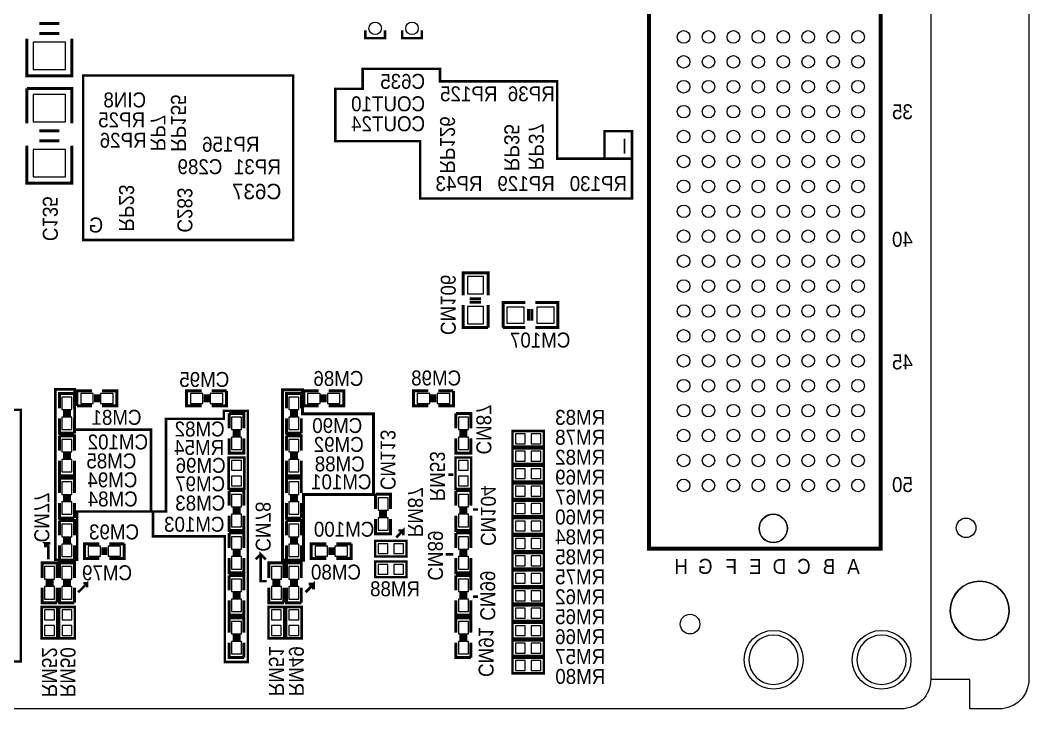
# Model space of a CAD drawing. Extents: x -5 to 120, y 0 to 85.
# Drawn here: x 68.6 to 120, y 0 to 35.1 of the extents above; entities that cross this region are included whole.
import ezdxf

# ---------------------------------------------------------------- set-up
doc = ezdxf.new("R2010")
doc.units = 0
for name, color, linetype in [('BG_DRILLHOLE', 1, 'CONTINUOUS'), ('BG_OUTLINE', 2, 'CONTINUOUS'), ('BG_SILKSCREEN_BOTTOM', 4, 'CONTINUOUS'), ('PG_SILKSCREEN_BOTTOM', 6, 'CONTINUOUS'), ('PIN_BOTTOM', 8, 'CONTINUOUS'), ('RD_SILKSCREEN_BOTTOM', 7, 'CONTINUOUS')]:
    doc.layers.add(name, color=color, linetype=linetype)

msp = doc.modelspace()

# ---------------------------------------------------------------- linework, layer by layer
at = {"layer": 'BG_DRILLHOLE'}
for points in [[(107.706414, 9.195054, 1), (106.258614, 9.195054, 1)], [(119.000016, 4.99999, 1), (116.000276, 4.99999, 1)], [(108.256832, 2.50063, 1), (105.742232, 2.50063, 1)], [(113.756694, 2.50063, 1), (111.242094, 2.50063, 1)]]:
    msp.add_lwpolyline(points, format="xyb", close=True, dxfattribs=at)
at = {"layer": 'BG_OUTLINE'}
for points in [[(0, 1.500124), (0, 83.49996, -0.414214), (1.500124, 85.000084), (113.4999, 85.000084, -0.414214), (115.000024, 83.49996), (115.000024, 1.500124, -0.414214), (113.4999, 0), (1.500124, 0, -0.414214), (0, 1.500124)], [(115.000024, 83.49996), (117.00002, 83.49996), (117.00002, 85.000084), (118.49989, 85.000084, -0.414214), (120.000014, 83.49996), (120.000014, 1.500124, -0.414214), (118.49989, 0), (117.00002, 0), (117.00002, 1.500124), (115.000024, 1.500124)]]:
    msp.add_lwpolyline(points, format="xyb", dxfattribs=at)
at = {"layer": 'BG_SILKSCREEN_BOTTOM'}
for points, const_width in [([(99.40544, 26.0096), (88.99144, 26.0096), (88.99144, 28.9306), (84.67344, 28.9306), (84.67344, 31.5976), (86.07044, 31.5976), (86.07044, 32.6136), (90.00744, 32.6136), (90.00744, 31.9786), (95.97644, 31.9786), (95.97644, 28.0416), (99.78644, 28.0416), (99.78644, 26.0096), (99.40544, 26.0096)], 0.127), ([(77.6732, 32.27832), (71.8312, 32.27832), (71.8312, 23.89632), (82.5246, 23.89632), (82.5246, 32.27832), (77.6732, 32.27832)], 0.127), ([(99.78644, 28.0416), (99.78644, 29.4386), (98.38944, 29.4386), (98.38944, 28.0416)], 0.127), ([(74.7268, 10.0584), (71.5264, 10.0584), (71.5264, 7.5946), (70.4088, 7.5946), (70.4088, 16.2814), (71.3994, 16.2814), (71.3994, 14.224), (75.2856, 14.224), (75.2856, 10.0584), (74.7268, 10.0584)], 0.127), ([(85.9536, 15.0368), (83.0072, 15.0368), (83.0072, 16.256), (81.9912, 16.256), (81.9912, 7.5692), (83.058, 7.5692), (83.058, 10.922), (86.614, 10.922), (86.614, 15.0368), (85.6488, 15.0368)], 0.1524), ([(68.6054, 15.24), (67.3608, 15.24), (67.3608, 14.7828), (64.389, 14.7828), (64.389, 8.8392), (67.4878, 8.8392), (67.4878, 2.413), (68.6562, 2.413), (68.6562, 15.24), (68.6054, 15.24)], 0.127), ([(80.1116, 15.1892), (78.994, 15.1892), (78.994, 14.7828), (76.0476, 14.7828), (76.0476, 10.0584), (75.3872, 10.0584), (75.3872, 8.7884), (79.0448, 8.7884), (79.0448, 2.3876), (80.2132, 2.3876), (80.2132, 15.1892), (79.9592, 15.1892)], 0.127), ([(90.678, 11.938), (90.424, 11.938)], 0.127), ([(91.694, 10.16), (91.948, 10.16)], 0.127), ([(87.7824, 8.7376), (88.138, 9.0932), (88.138, 8.8392)], 0.127), ([(88.138, 9.0932), (87.884, 9.0932)], 0.127), ([(70.0532, 7.62), (70.0532, 8.2804), (69.9008, 8.4328), (70.1548, 8.4328)], 0.127), ([(69.9008, 8.4328), (69.9008, 8.2296)], 0.127), ([(80.8736, 7.874), (80.6196, 7.62)], 0.127), ([(81.1784, 6.5024), (80.8736, 6.5024), (80.8736, 7.874), (81.1276, 7.62)], 0.127), ([(90.678, 7.874), (90.297, 7.874)], 0.127), ([(71.5772, 5.9436), (72.0344, 6.4008), (72.0344, 6.1976)], 0.127), ([(72.0344, 6.4008), (71.8312, 6.4008)], 0.127), ([(83.1596, 5.9436), (83.566, 6.35), (83.566, 6.096)], 0.1524), ([(83.566, 6.35), (83.312, 6.35)], 0.1524), ([(91.694, 5.715), (91.948, 5.715)], 0.127)]:
    msp.add_lwpolyline(points, dxfattribs=dict(at, const_width=const_width))
at = {"layer": 'PG_SILKSCREEN_BOTTOM'}
for points, const_width in [([(112.447578, 8.160004), (112.447578, 76.84008), (100.657406, 76.84008), (100.657406, 8.160004), (112.447578, 8.160004)], 0.199898), ([(69.596, 34.925), (70.612, 34.925)], 0.1524), ([(69.596, 34.417), (70.612, 34.417)], 0.1524), ([(87.200486, 34.579052), (87.200486, 34.179002), (86.200234, 34.179002), (86.200234, 34.579052)], 0.127), ([(89.080086, 34.579052), (89.080086, 34.179002), (88.079834, 34.179002), (88.079834, 34.579052)], 0.127), ([(68.961, 34.163), (68.961, 32.258), (71.247, 32.258), (71.247, 34.163)], 0.1524), ([(71.247, 29.845), (71.247, 31.623), (68.961, 31.623)], 0.1524), ([(68.961, 31.623), (68.961, 29.845)], 0.1524), ([(69.596, 29.464), (70.612, 29.464)], 0.1524), ([(68.961, 28.702), (68.961, 26.797), (71.247, 26.797), (71.247, 28.702)], 0.1524), ([(69.596, 28.956), (70.612, 28.956)], 0.1524), ([(92.456, 21.082), (92.456, 22.225), (91.186, 22.225), (91.186, 21.082)], 0.1524), ([(91.186, 20.574), (91.186, 19.431), (92.456, 19.431)], 0.1524), ([(92.1004, 20.9042), (91.5162, 20.9042)], 0.1524), ([(92.1004, 20.7264), (91.5162, 20.7264)], 0.1524), ([(92.456, 19.431), (92.456, 20.574)], 0.1524), ([(94.361, 20.701), (93.218, 20.701), (93.218, 19.431)], 0.1524), ([(94.869, 19.431), (96.012, 19.431), (96.012, 20.701), (94.869, 20.701)], 0.1524), ([(94.5134, 19.7866), (94.5134, 20.3708)], 0.1524), ([(94.6912, 19.7866), (94.6912, 20.3708)], 0.1524), ([(93.218, 19.431), (94.361, 19.431)], 0.1524), ([(71.385684, 15.31239), (71.385684, 16.07439), (70.623684, 16.07439), (70.623684, 15.31239)], 0.1524), ([(72.274684, 16.20139), (71.512684, 16.20139), (71.512684, 15.43939)], 0.1524), ([(72.452484, 15.61719), (72.452484, 16.02359)], 0.1524), ([(72.604884, 15.61719), (72.604884, 16.02359)], 0.1524), ([(72.782684, 15.43939), (73.544684, 15.43939), (73.544684, 16.20139), (72.782684, 16.20139)], 0.1524), ([(77.862684, 16.20139), (77.100684, 16.20139), (77.100684, 15.43939), (77.862684, 15.43939)], 0.1524), ([(78.040484, 16.02359), (78.040484, 15.61719)], 0.1524), ([(78.192884, 16.02359), (78.192884, 15.61719)], 0.1524), ([(78.370684, 15.43939), (79.132684, 15.43939), (79.132684, 16.20139)], 0.1524), ([(79.132684, 16.20139), (78.370684, 16.20139)], 0.1524), ([(82.942684, 15.31239), (82.942684, 16.07439), (82.180684, 16.07439), (82.180684, 15.31239)], 0.1524), ([(83.831684, 16.20139), (83.069684, 16.20139), (83.069684, 15.43939)], 0.1524), ([(84.009484, 15.61719), (84.009484, 16.02359)], 0.1524), ([(84.161884, 15.61719), (84.161884, 16.02359)], 0.1524), ([(84.339684, 15.43939), (85.101684, 15.43939), (85.101684, 16.20139), (84.339684, 16.20139)], 0.1524), ([(89.419684, 16.20139), (88.657684, 16.20139), (88.657684, 15.43939), (89.419684, 15.43939)], 0.1524), ([(89.597484, 16.02359), (89.597484, 15.61719)], 0.1524), ([(89.749884, 16.02359), (89.749884, 15.61719)], 0.1524), ([(89.927684, 15.43939), (90.689684, 15.43939), (90.689684, 16.20139)], 0.1524), ([(90.689684, 16.20139), (89.927684, 16.20139)], 0.1524), ([(71.512684, 15.43939), (72.274684, 15.43939)], 0.1524), ([(83.069684, 15.43939), (83.831684, 15.43939)], 0.1524), ([(71.207884, 15.13459), (70.801484, 15.13459)], 0.1524), ([(71.207884, 14.98219), (70.801484, 14.98219)], 0.1524), ([(80.021684, 14.29639), (80.021684, 15.05839), (79.259684, 15.05839)], 0.1524), ([(79.259684, 15.05839), (79.259684, 14.29639)], 0.1524), ([(82.764884, 15.13459), (82.358484, 15.13459)], 0.1524), ([(82.764884, 14.98219), (82.358484, 14.98219)], 0.1524), ([(91.578684, 14.29639), (91.578684, 15.05839), (90.816684, 15.05839)], 0.1524), ([(90.816684, 15.05839), (90.816684, 14.29639)], 0.1524), ([(70.623684, 14.80439), (70.623684, 14.04239), (71.385684, 14.04239)], 0.1524), ([(71.385684, 14.04239), (71.385684, 14.80439)], 0.1524), ([(82.180684, 14.80439), (82.180684, 14.04239), (82.942684, 14.04239)], 0.1524), ([(82.942684, 14.04239), (82.942684, 14.80439)], 0.1524), ([(71.385684, 13.15339), (71.385684, 13.91539), (70.623684, 13.91539)], 0.1524), ([(70.623684, 13.91539), (70.623684, 13.15339)], 0.1524), ([(79.437484, 14.11859), (79.843884, 14.11859)], 0.1524), ([(79.437484, 13.96619), (79.843884, 13.96619)], 0.1524), ([(82.942684, 13.15339), (82.942684, 13.91539), (82.180684, 13.91539)], 0.1524), ([(82.180684, 13.91539), (82.180684, 13.15339)], 0.1524), ([(90.994484, 14.11859), (91.400884, 14.11859)], 0.1524), ([(90.994484, 13.96619), (91.400884, 13.96619)], 0.1524), ([(95.295466, 14.162532), (95.295466, 13.364972), (93.695266, 13.364972), (93.695266, 14.162532), (95.295466, 14.162532)], 0.127), ([(79.259684, 13.78839), (79.259684, 13.02639), (80.021684, 13.02639), (80.021684, 13.78839)], 0.1524), ([(90.816684, 13.78839), (90.816684, 13.02639), (91.578684, 13.02639), (91.578684, 13.78839)], 0.1524), ([(70.801484, 12.97559), (71.207884, 12.97559)], 0.1524), ([(70.801484, 12.82319), (71.207884, 12.82319)], 0.1524), ([(80.039464, 11.21029), (79.241904, 11.21029), (79.241904, 12.81049), (80.039464, 12.81049), (80.039464, 11.21029)], 0.127), ([(82.358484, 12.97559), (82.764884, 12.97559)], 0.1524), ([(82.358484, 12.82319), (82.764884, 12.82319)], 0.1524), ([(91.596464, 11.21029), (90.798904, 11.21029), (90.798904, 12.81049), (91.596464, 12.81049), (91.596464, 11.21029)], 0.127), ([(95.295466, 13.273532), (95.295466, 12.475972), (93.695266, 12.475972), (93.695266, 13.273532), (95.295466, 13.273532)], 0.127), ([(70.623684, 12.64539), (70.623684, 11.88339), (71.385684, 11.88339), (71.385684, 12.64539)], 0.1524), ([(82.180684, 12.64539), (82.180684, 11.88339), (82.942684, 11.88339), (82.942684, 12.64539)], 0.1524), ([(95.295466, 12.384532), (95.295466, 11.586972), (93.695266, 11.586972), (93.695266, 12.384532), (95.295466, 12.384532)], 0.127), ([(71.385684, 10.99439), (71.385684, 11.75639), (70.623684, 11.75639), (70.623684, 10.99439)], 0.1524), ([(82.942684, 10.99439), (82.942684, 11.75639), (82.180684, 11.75639), (82.180684, 10.99439)], 0.1524), ([(95.295466, 11.495532), (95.295466, 10.697972), (93.695266, 10.697972), (93.695266, 11.495532), (95.295466, 11.495532)], 0.127), ([(71.207884, 10.81659), (70.801484, 10.81659)], 0.1524), ([(80.021684, 10.35939), (80.021684, 11.12139), (79.259684, 11.12139)], 0.1524), ([(79.259684, 11.12139), (79.259684, 10.35939)], 0.1524), ([(82.764884, 10.81659), (82.358484, 10.81659)], 0.1524), ([(87.48522, 10.181082), (87.48522, 10.943082), (86.72322, 10.943082)], 0.1524), ([(86.72322, 10.943082), (86.72322, 10.181082)], 0.1524), ([(91.578684, 10.35939), (91.578684, 11.12139), (90.816684, 11.12139)], 0.1524), ([(90.816684, 11.12139), (90.816684, 10.35939)], 0.1524), ([(70.623684, 10.48639), (70.623684, 9.72439), (71.385684, 9.72439)], 0.1524), ([(71.207884, 10.66419), (70.801484, 10.66419)], 0.1524), ([(71.385684, 9.72439), (71.385684, 10.48639)], 0.1524), ([(82.180684, 10.48639), (82.180684, 9.72439), (82.942684, 9.72439)], 0.1524), ([(82.764884, 10.66419), (82.358484, 10.66419)], 0.1524), ([(82.942684, 9.72439), (82.942684, 10.48639)], 0.1524), ([(95.295466, 10.606532), (95.295466, 9.808972), (93.695266, 9.808972), (93.695266, 10.606532), (95.295466, 10.606532)], 0.127), ([(79.259684, 9.85139), (79.259684, 9.08939), (80.021684, 9.08939), (80.021684, 9.85139)], 0.1524), ([(79.437484, 10.18159), (79.843884, 10.18159)], 0.1524), ([(79.437484, 10.02919), (79.843884, 10.02919)], 0.1524), ([(86.90102, 10.003282), (87.30742, 10.003282)], 0.1524), ([(86.90102, 9.850882), (87.30742, 9.850882)], 0.1524), ([(90.816684, 9.85139), (90.816684, 9.08939), (91.578684, 9.08939), (91.578684, 9.85139)], 0.1524), ([(90.994484, 10.18159), (91.400884, 10.18159)], 0.1524), ([(90.994484, 10.02919), (91.400884, 10.02919)], 0.1524), ([(95.295466, 9.717532), (95.295466, 8.919972), (93.695266, 8.919972), (93.695266, 9.717532), (95.295466, 9.717532)], 0.127), ([(71.385684, 8.83539), (71.385684, 9.59739), (70.623684, 9.59739)], 0.1524), ([(70.623684, 9.59739), (70.623684, 8.83539)], 0.1524), ([(82.942684, 8.83539), (82.942684, 9.59739), (82.180684, 9.59739)], 0.1524), ([(82.180684, 9.59739), (82.180684, 8.83539)], 0.1524), ([(86.72322, 9.673082), (86.72322, 8.911082), (87.48522, 8.911082), (87.48522, 9.673082)], 0.1524), ([(80.021684, 8.20039), (80.021684, 8.96239), (79.259684, 8.96239)], 0.1524), ([(79.259684, 8.96239), (79.259684, 8.20039)], 0.1524), ([(91.578684, 8.20039), (91.578684, 8.96239), (90.816684, 8.96239)], 0.1524), ([(90.816684, 8.96239), (90.816684, 8.20039)], 0.1524), ([(95.295466, 8.828532), (95.295466, 8.030972), (93.695266, 8.030972), (93.695266, 8.828532), (95.295466, 8.828532)], 0.127), ([(70.623684, 8.32739), (70.623684, 7.56539), (71.385684, 7.56539), (71.385684, 8.32739)], 0.1524), ([(70.801484, 8.65759), (71.207884, 8.65759)], 0.1524), ([(70.801484, 8.50519), (71.207884, 8.50519)], 0.1524), ([(72.655684, 8.416544), (71.893684, 8.416544), (71.893684, 7.654544), (72.655684, 7.654544)], 0.1524), ([(72.833484, 8.238744), (72.833484, 7.832344)], 0.1524), ([(72.985884, 8.238744), (72.985884, 7.832344)], 0.1524), ([(73.163684, 7.654544), (73.925684, 7.654544), (73.925684, 8.416544)], 0.1524), ([(73.925684, 8.416544), (73.163684, 8.416544)], 0.1524), ([(82.180684, 8.32739), (82.180684, 7.56539), (82.942684, 7.56539), (82.942684, 8.32739)], 0.1524), ([(82.358484, 8.65759), (82.764884, 8.65759)], 0.1524), ([(82.358484, 8.50519), (82.764884, 8.50519)], 0.1524), ([(84.212684, 8.416544), (83.450684, 8.416544), (83.450684, 7.654544), (84.212684, 7.654544)], 0.1524), ([(84.390484, 8.238744), (84.390484, 7.832344)], 0.1524), ([(84.542884, 8.238744), (84.542884, 7.832344)], 0.1524), ([(84.720684, 7.654544), (85.482684, 7.654544), (85.482684, 8.416544)], 0.1524), ([(85.482684, 8.416544), (84.720684, 8.416544)], 0.1524), ([(86.7029, 7.763764), (86.7029, 8.561324), (88.3031, 8.561324), (88.3031, 7.763764), (86.7029, 7.763764)], 0.127), ([(79.259684, 7.69239), (79.259684, 6.93039), (80.021684, 6.93039), (80.021684, 7.69239)], 0.1524), ([(79.437484, 8.02259), (79.843884, 8.02259)], 0.1524), ([(79.437484, 7.87019), (79.843884, 7.87019)], 0.1524), ([(90.816684, 7.69239), (90.816684, 6.93039), (91.578684, 6.93039), (91.578684, 7.69239)], 0.1524), ([(90.994484, 8.02259), (91.400884, 8.02259)], 0.1524), ([(90.994484, 7.87019), (91.400884, 7.87019)], 0.1524), ([(95.295466, 7.939532), (95.295466, 7.141972), (93.695266, 7.141972), (93.695266, 7.939532), (95.295466, 7.939532)], 0.127), ([(70.496684, 6.67639), (70.496684, 7.43839), (69.734684, 7.43839), (69.734684, 6.67639)], 0.1524), ([(71.385684, 6.67639), (71.385684, 7.43839), (70.623684, 7.43839), (70.623684, 6.67639)], 0.1524), ([(82.053684, 6.67639), (82.053684, 7.43839), (81.291684, 7.43839), (81.291684, 6.67639)], 0.1524), ([(82.942684, 6.67639), (82.942684, 7.43839), (82.180684, 7.43839), (82.180684, 6.67639)], 0.1524), ([(86.7029, 6.709918), (86.7029, 7.507478), (88.3031, 7.507478), (88.3031, 6.709918), (86.7029, 6.709918)], 0.127), ([(80.021684, 6.04139), (80.021684, 6.80339), (79.259684, 6.80339)], 0.1524), ([(79.259684, 6.80339), (79.259684, 6.04139)], 0.1524), ([(91.578684, 6.04139), (91.578684, 6.80339), (90.816684, 6.80339)], 0.1524), ([(90.816684, 6.80339), (90.816684, 6.04139)], 0.1524), ([(95.295466, 7.050532), (95.295466, 6.252972), (93.695266, 6.252972), (93.695266, 7.050532), (95.295466, 7.050532)], 0.127), ([(69.734684, 6.16839), (69.734684, 5.40639), (70.496684, 5.40639)], 0.1524), ([(70.318884, 6.49859), (69.912484, 6.49859)], 0.1524), ([(70.318884, 6.34619), (69.912484, 6.34619)], 0.1524), ([(70.496684, 5.40639), (70.496684, 6.16839)], 0.1524), ([(70.623684, 6.16839), (70.623684, 5.40639), (71.385684, 5.40639)], 0.1524), ([(71.207884, 6.49859), (70.801484, 6.49859)], 0.1524), ([(71.207884, 6.34619), (70.801484, 6.34619)], 0.1524), ([(71.385684, 5.40639), (71.385684, 6.16839)], 0.1524), ([(81.291684, 6.16839), (81.291684, 5.40639), (82.053684, 5.40639)], 0.1524), ([(81.875884, 6.49859), (81.469484, 6.49859)], 0.1524), ([(81.875884, 6.34619), (81.469484, 6.34619)], 0.1524), ([(82.053684, 5.40639), (82.053684, 6.16839)], 0.1524), ([(82.180684, 6.16839), (82.180684, 5.40639), (82.942684, 5.40639)], 0.1524), ([(82.764884, 6.49859), (82.358484, 6.49859)], 0.1524), ([(82.764884, 6.34619), (82.358484, 6.34619)], 0.1524), ([(82.942684, 5.40639), (82.942684, 6.16839)], 0.1524), ([(95.295466, 6.161532), (95.295466, 5.363972), (93.695266, 5.363972), (93.695266, 6.161532), (95.295466, 6.161532)], 0.127), ([(79.437484, 5.86359), (79.843884, 5.86359)], 0.1524), ([(79.437484, 5.71119), (79.843884, 5.71119)], 0.1524), ([(90.994484, 5.86359), (91.400884, 5.86359)], 0.1524), ([(90.994484, 5.71119), (91.400884, 5.71119)], 0.1524), ([(70.514464, 3.59029), (69.716904, 3.59029), (69.716904, 5.19049), (70.514464, 5.19049), (70.514464, 3.59029)], 0.127), ([(71.403464, 3.59029), (70.605904, 3.59029), (70.605904, 5.19049), (71.403464, 5.19049), (71.403464, 3.59029)], 0.127), ([(79.259684, 5.53339), (79.259684, 4.77139), (80.021684, 4.77139), (80.021684, 5.53339)], 0.1524), ([(82.071464, 3.59029), (81.273904, 3.59029), (81.273904, 5.19049), (82.071464, 5.19049), (82.071464, 3.59029)], 0.127), ([(82.960464, 3.59029), (82.162904, 3.59029), (82.162904, 5.19049), (82.960464, 5.19049), (82.960464, 3.59029)], 0.127), ([(90.816684, 5.53339), (90.816684, 4.77139), (91.578684, 4.77139), (91.578684, 5.53339)], 0.1524), ([(95.295466, 5.272532), (95.295466, 4.474972), (93.695266, 4.474972), (93.695266, 5.272532), (95.295466, 5.272532)], 0.127), ([(80.021684, 3.88239), (80.021684, 4.64439), (79.259684, 4.64439), (79.259684, 3.88239)], 0.1524), ([(91.578684, 3.88239), (91.578684, 4.64439), (90.816684, 4.64439), (90.816684, 3.88239)], 0.1524), ([(95.295466, 4.383532), (95.295466, 3.585972), (93.695266, 3.585972), (93.695266, 4.383532), (95.295466, 4.383532)], 0.127), ([(79.843884, 3.70459), (79.437484, 3.70459)], 0.1524), ([(79.843884, 3.55219), (79.437484, 3.55219)], 0.1524), ([(91.400884, 3.70459), (90.994484, 3.70459)], 0.1524), ([(91.400884, 3.55219), (90.994484, 3.55219)], 0.1524), ([(79.259684, 3.37439), (79.259684, 2.61239), (80.021684, 2.61239)], 0.1524), ([(80.021684, 2.61239), (80.021684, 3.37439)], 0.1524), ([(90.816684, 3.37439), (90.816684, 2.61239), (91.578684, 2.61239)], 0.1524), ([(91.578684, 2.61239), (91.578684, 3.37439)], 0.1524), ([(95.295466, 3.494532), (95.295466, 2.696972), (93.695266, 2.696972), (93.695266, 3.494532), (95.295466, 3.494532)], 0.127), ([(95.295466, 2.605532), (95.295466, 1.807972), (93.695266, 1.807972), (93.695266, 2.605532), (95.295466, 2.605532)], 0.127)]:
    msp.add_lwpolyline(points, dxfattribs=dict(at, const_width=const_width))
at = {"layer": 'PIN_BOTTOM'}
for points in [[(70.9295, 33.9725), (69.2785, 33.9725), (69.2785, 32.5755), (70.9295, 32.5755)], [(70.9295, 31.3055), (69.2785, 31.3055), (69.2785, 29.9085), (70.9295, 29.9085)], [(70.9295, 28.5115), (69.2785, 28.5115), (69.2785, 27.1145), (70.9295, 27.1145)], [(91.4146, 21.1455), (92.2274, 21.1455), (92.2274, 22.0345), (91.4146, 22.0345)], [(91.4146, 19.6215), (92.2274, 19.6215), (92.2274, 20.5105), (91.4146, 20.5105)], [(93.4085, 20.4724), (93.4085, 19.6596), (94.2975, 19.6596), (94.2975, 20.4724)], [(94.9325, 20.4724), (94.9325, 19.6596), (95.8215, 19.6596), (95.8215, 20.4724)], [(71.703184, 16.07439), (71.703184, 15.56639), (72.338184, 15.56639), (72.338184, 16.07439)], [(72.719184, 16.07439), (72.719184, 15.56639), (73.354184, 15.56639), (73.354184, 16.07439)], [(77.926184, 15.56639), (77.926184, 16.07439), (77.291184, 16.07439), (77.291184, 15.56639)], [(78.942184, 15.56639), (78.942184, 16.07439), (78.307184, 16.07439), (78.307184, 15.56639)], [(83.260184, 16.07439), (83.260184, 15.56639), (83.895184, 15.56639), (83.895184, 16.07439)], [(84.276184, 16.07439), (84.276184, 15.56639), (84.911184, 15.56639), (84.911184, 16.07439)], [(89.483184, 15.56639), (89.483184, 16.07439), (88.848184, 16.07439), (88.848184, 15.56639)], [(90.499184, 15.56639), (90.499184, 16.07439), (89.864184, 16.07439), (89.864184, 15.56639)], [(70.750684, 15.24889), (71.258684, 15.24889), (71.258684, 15.88389), (70.750684, 15.88389)], [(82.307684, 15.24889), (82.815684, 15.24889), (82.815684, 15.88389), (82.307684, 15.88389)], [(70.750684, 14.23289), (71.258684, 14.23289), (71.258684, 14.86789), (70.750684, 14.86789)], [(79.894684, 14.86789), (79.386684, 14.86789), (79.386684, 14.23289), (79.894684, 14.23289)], [(82.307684, 14.23289), (82.815684, 14.23289), (82.815684, 14.86789), (82.307684, 14.86789)], [(91.451684, 14.86789), (90.943684, 14.86789), (90.943684, 14.23289), (91.451684, 14.23289)], [(93.846396, 14.013942), (93.846396, 13.513562), (94.346776, 13.513562), (94.346776, 14.013942)], [(94.643956, 14.013942), (94.643956, 13.513562), (95.144336, 13.513562), (95.144336, 14.013942)], [(71.258684, 13.72489), (70.750684, 13.72489), (70.750684, 13.08989), (71.258684, 13.08989)], [(79.894684, 13.85189), (79.386684, 13.85189), (79.386684, 13.21689), (79.894684, 13.21689)], [(82.815684, 13.72489), (82.307684, 13.72489), (82.307684, 13.08989), (82.815684, 13.08989)], [(91.451684, 13.85189), (90.943684, 13.85189), (90.943684, 13.21689), (91.451684, 13.21689)], [(93.846396, 13.124942), (93.846396, 12.624562), (94.346776, 12.624562), (94.346776, 13.124942)], [(94.643956, 13.124942), (94.643956, 12.624562), (95.144336, 12.624562), (95.144336, 13.124942)], [(71.258684, 12.70889), (70.750684, 12.70889), (70.750684, 12.07389), (71.258684, 12.07389)], [(79.890874, 12.65936), (79.390494, 12.65936), (79.390494, 12.15898), (79.890874, 12.15898)], [(82.815684, 12.70889), (82.307684, 12.70889), (82.307684, 12.07389), (82.815684, 12.07389)], [(91.447874, 12.65936), (90.947494, 12.65936), (90.947494, 12.15898), (91.447874, 12.15898)], [(79.890874, 11.8618), (79.390494, 11.8618), (79.390494, 11.36142), (79.890874, 11.36142)], [(91.447874, 11.8618), (90.947494, 11.8618), (90.947494, 11.36142), (91.447874, 11.36142)], [(93.846396, 12.235942), (93.846396, 11.735562), (94.346776, 11.735562), (94.346776, 12.235942)], [(94.643956, 12.235942), (94.643956, 11.735562), (95.144336, 11.735562), (95.144336, 12.235942)], [(70.750684, 10.93089), (71.258684, 10.93089), (71.258684, 11.56589), (70.750684, 11.56589)], [(82.307684, 10.93089), (82.815684, 10.93089), (82.815684, 11.56589), (82.307684, 11.56589)], [(93.846396, 11.346942), (93.846396, 10.846562), (94.346776, 10.846562), (94.346776, 11.346942)], [(94.643956, 11.346942), (94.643956, 10.846562), (95.144336, 10.846562), (95.144336, 11.346942)], [(79.894684, 10.93089), (79.386684, 10.93089), (79.386684, 10.29589), (79.894684, 10.29589)], [(91.451684, 10.93089), (90.943684, 10.93089), (90.943684, 10.29589), (91.451684, 10.29589)], [(70.750684, 9.91489), (71.258684, 9.91489), (71.258684, 10.54989), (70.750684, 10.54989)], [(82.307684, 9.91489), (82.815684, 9.91489), (82.815684, 10.54989), (82.307684, 10.54989)], [(87.35822, 10.752582), (86.85022, 10.752582), (86.85022, 10.117582), (87.35822, 10.117582)], [(93.846396, 10.457942), (93.846396, 9.957562), (94.346776, 9.957562), (94.346776, 10.457942)], [(94.643956, 10.457942), (94.643956, 9.957562), (95.144336, 9.957562), (95.144336, 10.457942)], [(79.894684, 9.91489), (79.386684, 9.91489), (79.386684, 9.27989), (79.894684, 9.27989)], [(91.451684, 9.91489), (90.943684, 9.91489), (90.943684, 9.27989), (91.451684, 9.27989)], [(71.258684, 9.40689), (70.750684, 9.40689), (70.750684, 8.77189), (71.258684, 8.77189)], [(82.815684, 9.40689), (82.307684, 9.40689), (82.307684, 8.77189), (82.815684, 8.77189)], [(87.35822, 9.736582), (86.85022, 9.736582), (86.85022, 9.101582), (87.35822, 9.101582)], [(93.846396, 9.568942), (93.846396, 9.068562), (94.346776, 9.068562), (94.346776, 9.568942)], [(94.643956, 9.568942), (94.643956, 9.068562), (95.144336, 9.068562), (95.144336, 9.568942)], [(79.894684, 8.77189), (79.386684, 8.77189), (79.386684, 8.13689), (79.894684, 8.13689)], [(91.451684, 8.77189), (90.943684, 8.77189), (90.943684, 8.13689), (91.451684, 8.13689)], [(71.258684, 8.39089), (70.750684, 8.39089), (70.750684, 7.75589), (71.258684, 7.75589)], [(72.719184, 7.781544), (72.719184, 8.289544), (72.084184, 8.289544), (72.084184, 7.781544)], [(73.735184, 7.781544), (73.735184, 8.289544), (73.100184, 8.289544), (73.100184, 7.781544)], [(82.815684, 8.39089), (82.307684, 8.39089), (82.307684, 7.75589), (82.815684, 7.75589)], [(84.276184, 7.781544), (84.276184, 8.289544), (83.641184, 8.289544), (83.641184, 7.781544)], [(85.292184, 7.781544), (85.292184, 8.289544), (84.657184, 8.289544), (84.657184, 7.781544)], [(87.35441, 7.912354), (87.35441, 8.412734), (86.85403, 8.412734), (86.85403, 7.912354)], [(88.15197, 7.912354), (88.15197, 8.412734), (87.65159, 8.412734), (87.65159, 7.912354)], [(93.846396, 8.679942), (93.846396, 8.179562), (94.346776, 8.179562), (94.346776, 8.679942)], [(94.643956, 8.679942), (94.643956, 8.179562), (95.144336, 8.179562), (95.144336, 8.679942)], [(79.894684, 7.75589), (79.386684, 7.75589), (79.386684, 7.12089), (79.894684, 7.12089)], [(91.451684, 7.75589), (90.943684, 7.75589), (90.943684, 7.12089), (91.451684, 7.12089)], [(93.846396, 7.790942), (93.846396, 7.290562), (94.346776, 7.290562), (94.346776, 7.790942)], [(94.643956, 7.790942), (94.643956, 7.290562), (95.144336, 7.290562), (95.144336, 7.790942)], [(69.861684, 6.61289), (70.369684, 6.61289), (70.369684, 7.24789), (69.861684, 7.24789)], [(70.750684, 6.61289), (71.258684, 6.61289), (71.258684, 7.24789), (70.750684, 7.24789)], [(81.418684, 6.61289), (81.926684, 6.61289), (81.926684, 7.24789), (81.418684, 7.24789)], [(82.307684, 6.61289), (82.815684, 6.61289), (82.815684, 7.24789), (82.307684, 7.24789)], [(87.35441, 6.858508), (87.35441, 7.358888), (86.85403, 7.358888), (86.85403, 6.858508)], [(88.15197, 6.858508), (88.15197, 7.358888), (87.65159, 7.358888), (87.65159, 6.858508)], [(93.846396, 6.901942), (93.846396, 6.401562), (94.346776, 6.401562), (94.346776, 6.901942)], [(94.643956, 6.901942), (94.643956, 6.401562), (95.144336, 6.401562), (95.144336, 6.901942)], [(69.861684, 5.59689), (70.369684, 5.59689), (70.369684, 6.23189), (69.861684, 6.23189)], [(70.750684, 5.59689), (71.258684, 5.59689), (71.258684, 6.23189), (70.750684, 6.23189)], [(79.894684, 6.61289), (79.386684, 6.61289), (79.386684, 5.97789), (79.894684, 5.97789)], [(81.418684, 5.59689), (81.926684, 5.59689), (81.926684, 6.23189), (81.418684, 6.23189)], [(82.307684, 5.59689), (82.815684, 5.59689), (82.815684, 6.23189), (82.307684, 6.23189)], [(91.451684, 6.61289), (90.943684, 6.61289), (90.943684, 5.97789), (91.451684, 5.97789)], [(93.846396, 6.012942), (93.846396, 5.512562), (94.346776, 5.512562), (94.346776, 6.012942)], [(94.643956, 6.012942), (94.643956, 5.512562), (95.144336, 5.512562), (95.144336, 6.012942)], [(79.894684, 5.59689), (79.386684, 5.59689), (79.386684, 4.96189), (79.894684, 4.96189)], [(91.451684, 5.59689), (90.943684, 5.59689), (90.943684, 4.96189), (91.451684, 4.96189)], [(70.365874, 5.03936), (69.865494, 5.03936), (69.865494, 4.53898), (70.365874, 4.53898)], [(71.254874, 5.03936), (70.754494, 5.03936), (70.754494, 4.53898), (71.254874, 4.53898)], [(81.922874, 5.03936), (81.422494, 5.03936), (81.422494, 4.53898), (81.922874, 4.53898)], [(82.811874, 5.03936), (82.311494, 5.03936), (82.311494, 4.53898), (82.811874, 4.53898)], [(93.846396, 5.123942), (93.846396, 4.623562), (94.346776, 4.623562), (94.346776, 5.123942)], [(94.643956, 5.123942), (94.643956, 4.623562), (95.144336, 4.623562), (95.144336, 5.123942)], [(70.365874, 4.2418), (69.865494, 4.2418), (69.865494, 3.74142), (70.365874, 3.74142)], [(71.254874, 4.2418), (70.754494, 4.2418), (70.754494, 3.74142), (71.254874, 3.74142)], [(79.386684, 3.81889), (79.894684, 3.81889), (79.894684, 4.45389), (79.386684, 4.45389)], [(81.922874, 4.2418), (81.422494, 4.2418), (81.422494, 3.74142), (81.922874, 3.74142)], [(82.811874, 4.2418), (82.311494, 4.2418), (82.311494, 3.74142), (82.811874, 3.74142)], [(90.943684, 3.81889), (91.451684, 3.81889), (91.451684, 4.45389), (90.943684, 4.45389)], [(93.846396, 4.234942), (93.846396, 3.734562), (94.346776, 3.734562), (94.346776, 4.234942)], [(94.643956, 4.234942), (94.643956, 3.734562), (95.144336, 3.734562), (95.144336, 4.234942)], [(79.386684, 2.80289), (79.894684, 2.80289), (79.894684, 3.43789), (79.386684, 3.43789)], [(90.943684, 2.80289), (91.451684, 2.80289), (91.451684, 3.43789), (90.943684, 3.43789)], [(93.846396, 3.345942), (93.846396, 2.845562), (94.346776, 2.845562), (94.346776, 3.345942)], [(94.643956, 3.345942), (94.643956, 2.845562), (95.144336, 2.845562), (95.144336, 3.345942)], [(93.846396, 2.456942), (93.846396, 1.956562), (94.346776, 1.956562), (94.346776, 2.456942)], [(94.643956, 2.456942), (94.643956, 1.956562), (95.144336, 1.956562), (95.144336, 2.456942)]]:
    msp.add_lwpolyline(points, close=True, dxfattribs=at)
for centre, radius in [((86.70036, 34.678874), 0.3175), ((88.57996, 34.678874), 0.3175), ((102.412546, 34.245042), 0.32004), ((103.682546, 34.245042), 0.32004), ((104.952546, 34.245042), 0.32004), ((106.222546, 34.245042), 0.32004), ((107.492546, 34.245042), 0.32004), ((108.762546, 34.245042), 0.32004), ((110.032546, 34.245042), 0.32004), ((111.302546, 34.245042), 0.32004), ((102.412546, 32.975042), 0.32004), ((103.682546, 32.975042), 0.32004), ((104.952546, 32.975042), 0.32004), ((106.222546, 32.975042), 0.32004), ((107.492546, 32.975042), 0.32004), ((108.762546, 32.975042), 0.32004), ((110.032546, 32.975042), 0.32004), ((111.302546, 32.975042), 0.32004), ((102.412546, 31.705042), 0.32004), ((103.682546, 31.705042), 0.32004), ((104.952546, 31.705042), 0.32004), ((106.222546, 31.705042), 0.32004), ((107.492546, 31.705042), 0.32004), ((108.762546, 31.705042), 0.32004), ((110.032546, 31.705042), 0.32004), ((111.302546, 31.705042), 0.32004), ((102.412546, 30.435042), 0.32004), ((103.682546, 30.435042), 0.32004), ((104.952546, 30.435042), 0.32004), ((106.222546, 30.435042), 0.32004), ((107.492546, 30.435042), 0.32004), ((108.762546, 30.435042), 0.32004), ((110.032546, 30.435042), 0.32004), ((111.302546, 30.435042), 0.32004), ((102.412546, 29.165042), 0.32004), ((103.682546, 29.165042), 0.32004), ((104.952546, 29.165042), 0.32004), ((106.222546, 29.165042), 0.32004), ((107.492546, 29.165042), 0.32004), ((108.762546, 29.165042), 0.32004), ((110.032546, 29.165042), 0.32004), ((111.302546, 29.165042), 0.32004), ((102.412546, 27.895042), 0.32004), ((103.682546, 27.895042), 0.32004), ((104.952546, 27.895042), 0.32004), ((106.222546, 27.895042), 0.32004), ((107.492546, 27.895042), 0.32004), ((108.762546, 27.895042), 0.32004), ((110.032546, 27.895042), 0.32004), ((111.302546, 27.895042), 0.32004), ((102.412546, 26.625042), 0.32004), ((103.682546, 26.625042), 0.32004), ((104.952546, 26.625042), 0.32004), ((106.222546, 26.625042), 0.32004), ((107.492546, 26.625042), 0.32004), ((108.762546, 26.625042), 0.32004), ((110.032546, 26.625042), 0.32004), ((111.302546, 26.625042), 0.32004), ((102.412546, 25.355042), 0.32004), ((103.682546, 25.355042), 0.32004), ((104.952546, 25.355042), 0.32004), ((106.222546, 25.355042), 0.32004), ((107.492546, 25.355042), 0.32004), ((108.762546, 25.355042), 0.32004), ((110.032546, 25.355042), 0.32004), ((111.302546, 25.355042), 0.32004), ((102.412546, 24.085042), 0.32004), ((103.682546, 24.085042), 0.32004), ((104.952546, 24.085042), 0.32004), ((106.222546, 24.085042), 0.32004), ((107.492546, 24.085042), 0.32004), ((108.762546, 24.085042), 0.32004), ((110.032546, 24.085042), 0.32004), ((111.302546, 24.085042), 0.32004), ((102.412546, 22.815042), 0.32004), ((103.682546, 22.815042), 0.32004), ((104.952546, 22.815042), 0.32004), ((106.222546, 22.815042), 0.32004), ((107.492546, 22.815042), 0.32004), ((108.762546, 22.815042), 0.32004), ((110.032546, 22.815042), 0.32004), ((111.302546, 22.815042), 0.32004), ((102.412546, 21.545042), 0.32004), ((103.682546, 21.545042), 0.32004), ((104.952546, 21.545042), 0.32004), ((106.222546, 21.545042), 0.32004), ((107.492546, 21.545042), 0.32004), ((108.762546, 21.545042), 0.32004), ((110.032546, 21.545042), 0.32004), ((111.302546, 21.545042), 0.32004), ((102.412546, 20.275042), 0.32004), ((103.682546, 20.275042), 0.32004), ((104.952546, 20.275042), 0.32004), ((106.222546, 20.275042), 0.32004), ((107.492546, 20.275042), 0.32004), ((108.762546, 20.275042), 0.32004), ((110.032546, 20.275042), 0.32004), ((111.302546, 20.275042), 0.32004), ((102.412546, 19.005042), 0.32004), ((103.682546, 19.005042), 0.32004), ((104.952546, 19.005042), 0.32004), ((106.222546, 19.005042), 0.32004), ((107.492546, 19.005042), 0.32004), ((108.762546, 19.005042), 0.32004), ((110.032546, 19.005042), 0.32004), ((111.302546, 19.005042), 0.32004), ((102.412546, 17.735042), 0.32004), ((103.682546, 17.735042), 0.32004), ((104.952546, 17.735042), 0.32004), ((106.222546, 17.735042), 0.32004), ((107.492546, 17.735042), 0.32004), ((108.762546, 17.735042), 0.32004), ((110.032546, 17.735042), 0.32004), ((111.302546, 17.735042), 0.32004), ((102.412546, 16.465042), 0.32004), ((103.682546, 16.465042), 0.32004), ((104.952546, 16.465042), 0.32004), ((106.222546, 16.465042), 0.32004), ((107.492546, 16.465042), 0.32004), ((108.762546, 16.465042), 0.32004), ((110.032546, 16.465042), 0.32004), ((111.302546, 16.465042), 0.32004), ((102.412546, 15.195042), 0.32004), ((103.682546, 15.195042), 0.32004), ((104.952546, 15.195042), 0.32004), ((106.222546, 15.195042), 0.32004), ((107.492546, 15.195042), 0.32004), ((108.762546, 15.195042), 0.32004), ((110.032546, 15.195042), 0.32004), ((111.302546, 15.195042), 0.32004), ((102.412546, 13.925042), 0.32004), ((103.682546, 13.925042), 0.32004), ((104.952546, 13.925042), 0.32004), ((106.222546, 13.925042), 0.32004), ((107.492546, 13.925042), 0.32004), ((108.762546, 13.925042), 0.32004), ((110.032546, 13.925042), 0.32004), ((111.302546, 13.925042), 0.32004), ((102.412546, 12.655042), 0.32004), ((103.682546, 12.655042), 0.32004), ((104.952546, 12.655042), 0.32004), ((106.222546, 12.655042), 0.32004), ((107.492546, 12.655042), 0.32004), ((108.762546, 12.655042), 0.32004), ((110.032546, 12.655042), 0.32004), ((111.302546, 12.655042), 0.32004), ((102.412546, 11.385042), 0.32004), ((103.682546, 11.385042), 0.32004), ((104.952546, 11.385042), 0.32004), ((106.222546, 11.385042), 0.32004), ((107.492546, 11.385042), 0.32004), ((108.762546, 11.385042), 0.32004), ((110.032546, 11.385042), 0.32004), ((111.302546, 11.385042), 0.32004), ((106.982514, 9.195054), 0.719963), ((116.803424, 9.224264), 0.499999), ((117.500146, 4.99999), 1.499997), ((102.743, 4.318), 0.499999), ((106.999532, 2.50063), 1.4986), ((112.499394, 2.50063), 1.4986)]:
    msp.add_circle(centre, radius, dxfattribs=at)

# ---------------------------------------------------------------- texts
at = {"layer": 'BG_SILKSCREEN_BOTTOM', "text_generation_flag": 2, "width": 0.936667}
for s, p in [('I', (99.53244, 28.2956)), ('G', (72.8472, 24.27732))]:
    msp.add_text(s, height=0.762, dxfattribs=at).set_placement(p)
at = {"layer": 'PG_SILKSCREEN_BOTTOM', "text_generation_flag": 2, "width": 0.936667}
for s, p in [('35', (114.09299, 30.049216)), ('40', (114.09299, 23.549356)), ('45', (114.09299, 17.299432)), ('50', (114.09299, 11.049254)), ('H', (102.63759, 6.877558)), ('G', (103.887524, 6.877558)), ('F', (105.137458, 6.877558)), ('E', (106.387646, 6.877558)), ('D', (107.63758, 6.877558)), ('C', (108.887514, 6.877558)), ('B', (110.137448, 6.877558)), ('A', (111.387382, 6.877558))]:
    msp.add_text(s, height=0.762, dxfattribs=at).set_placement(p)
at = {"layer": 'RD_SILKSCREEN_BOTTOM', "text_generation_flag": 2, "width": 0.936667}
for s, p in [('C635', (89.24544, 31.5976)), ('CIN8', (75.03541, 30.65272)), ('RP125', (92.92844, 30.9626)), ('RP36', (95.84944, 30.9626)), ('COUT10', (89.24544, 30.4546)), ('RP25', (74.98461, 29.63672)), ('COUT24', (89.24544, 29.4386)), ('RP26', (75.06081, 28.59532)), ('RP156', (80.80629, 28.391104)), ('C289', (78.918816, 27.24912)), ('RP31', (81.89595, 27.24912)), ('RP43', (92.16644, 26.3906)), ('RP129', (95.84944, 26.3906)), ('RP130', (99.53244, 26.3906)), ('CM107', (96.647, 18.415)), ('CM95', (79.272384, 16.40459)), ('CM86', (86.104984, 16.45539)), ('CM98', (91.083384, 16.48079)), ('CM81', (74.801984, 14.47419)), ('RM83', (98.419666, 14.474952)), ('CM82', (79.03591, 13.880084)), ('CM90', (86.04631, 14.057884)), ('CM102', (75.13701, 13.219684)), ('RM78', (98.419666, 13.458952)), ('RM54', (79.01051, 12.940284)), ('CM92', (86.12251, 13.092684)), ('CM85', (74.54011, 12.254484)), ('CM88', (86.17331, 12.102084)), ('RM82', (98.419666, 12.442952)), ('CM96', (79.08671, 12.025884)), ('CM94', (74.59091, 11.289284)), ('CM97', (79.06131, 11.086084)), ('CM101', (86.51621, 11.187684)), ('RM69', (98.419666, 11.426952)), ('CM84', (74.60615, 10.313924)), ('CM83', (79.06639, 10.105644)), ('RM67', (98.419666, 10.410952)), ('CM103', (79.02829, 9.023604)), ('RM60', (98.419666, 9.394952)), ('CM93', (74.676, 8.636)), ('CM100', (86.65972, 8.77316)), ('RM84', (98.419666, 8.378952)), ('RM85', (98.419666, 7.362952)), ('CM79', (74.3204, 6.5532)), ('CM80', (85.979, 6.58876)), ('RM75', (98.419666, 6.346952)), ('RM88', (88.9889, 5.737098)), ('RM62', (98.419666, 5.330952)), ('RM65', (98.419666, 4.314952)), ('RM66', (98.419666, 3.298952)), ('RM57', (98.419666, 2.282952)), ('RM80', (98.425, 1.27))]:
    msp.add_text(s, height=0.762, dxfattribs=at).set_placement(p)
for s, p in [('RP155', (76.302616, 28.39085)), ('RP7', (75.2602, 28.41879)), ('RP126', (90.00744, 27.2796)), ('RP35', (93.28404, 27.4066)), ('RP37', (94.52864, 27.45232)), ('RP23', (73.66, 24.32431)), ('C283', (76.629006, 24.27351)), ('C135', (69.7738, 23.8379)), ('CM106', (90.043, 19.05)), ('CM87', (91.858084, 12.96289)), ('CM113', (86.97722, 11.146282)), ('RM53', (89.495884, 10.57529)), ('CM104', (92.086684, 8.30199)), ('CM77', (69.342, 8.4836)), ('RM87', (88.375744, 8.7503)), ('CM78', (80.61706, 8.01116)), ('CM89', (89.394284, 6.53669)), ('CM99', (92.056204, 4.49453)), ('CM91', (91.974924, 1.62433)), ('RM52', (69.734684, 0.59309)), ('RM50', (70.674484, 0.59309)), ('RM51', (81.291684, 0.64389)), ('RM49', (82.307684, 0.64389))]:
    msp.add_text(s, height=0.762, rotation=270, dxfattribs=at).set_placement(p)
at = {"layer": 'RD_SILKSCREEN_BOTTOM', "text_generation_flag": 2}
msp.add_text('C637', height=0.7874, dxfattribs=at).set_placement((81.92897, 25.970484))

doc.saveas('drawing.dxf')
